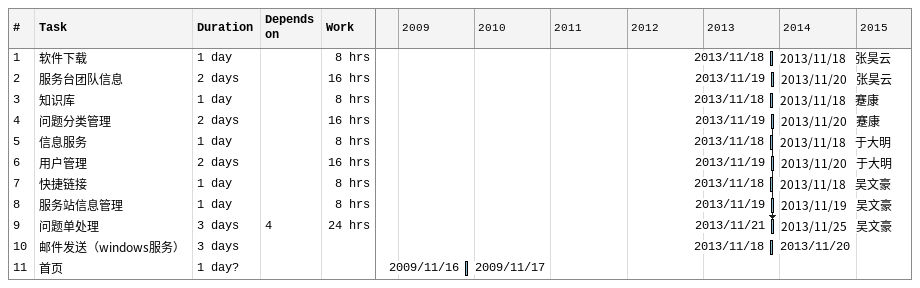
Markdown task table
| ID | Task | Duration | Start | Finish | Predecessors | Resources | Work (h) |
|---|---|---|---|---|---|---|---|
| 1 | 软件下载 | 1d | 2013-11-18 | 2013-11-18 |  | 张昊云 | 8 |
| 2 | 服务台团队信息 | 2d | 2013-11-19 | 2013-11-20 |  | 张昊云 | 16 |
| 3 | 知识库 | 1d | 2013-11-18 | 2013-11-18 |  | 蹇康 | 8 |
| 4 | 问题分类管理 | 2d | 2013-11-19 | 2013-11-20 |  | 蹇康 | 16 |
| 5 | 信息服务 | 1d | 2013-11-18 | 2013-11-18 |  | 于大明 | 8 |
| 6 | 用户管理 | 2d | 2013-11-19 | 2013-11-20 |  | 于大明 | 16 |
| 7 | 快捷链接 | 1d | 2013-11-18 | 2013-11-18 |  | 吴文豪 | 8 |
| 8 | 服务站信息管理 | 1d | 2013-11-19 | 2013-11-19 |  | 吴文豪 | 8 |
| 9 | 问题单处理 | 3d | 2013-11-21 | 2013-11-25 | 4 | 吴文豪 | 24 |
| 10 | 邮件发送（windows服务） | 3d | 2013-11-18 | 2013-11-20 |  |  |  |
| 11 | 首页 | 1d? | 2009-11-16 | 2009-11-17 |  |  |  |
